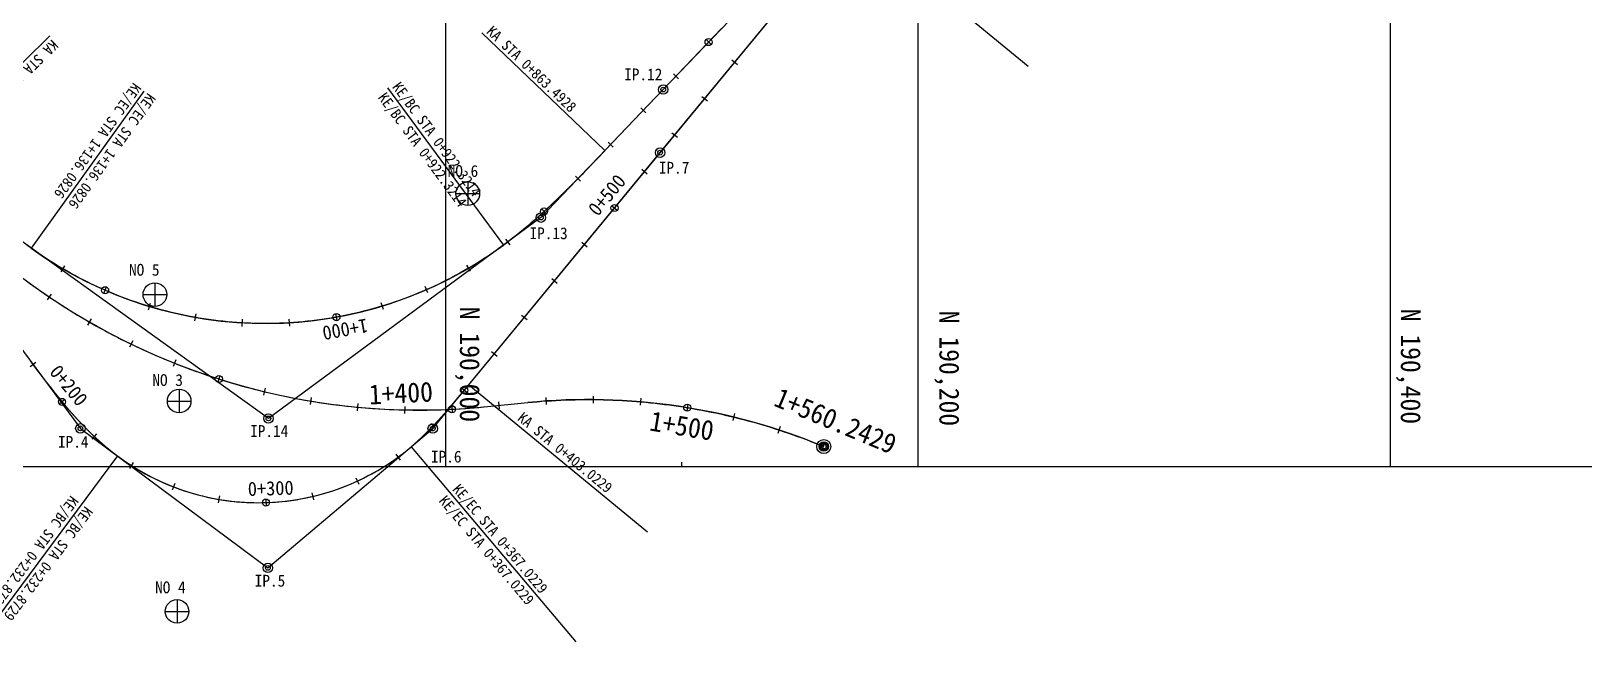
# Model space of a CAD drawing. Header units: millimetres. Extents: x 6226 to 8245, y 797 to 2223.
# Drawn here: x 6919 to 7577, y 1522 to 1788 of the extents above; entities that cross this region are included whole.
import ezdxf

# ---------------------------------------------------------------- set-up
doc = ezdxf.new("R2010")
doc.units = ezdxf.units.MM
for name, color, linetype in [('CA-ALGN-CNTL', 2, 'Continuous'), ('CA-ALGN-IPLN', 1, 'Continuous'), ('CA-ALGN-IPSM', 2, 'Continuous'), ('CA-ALGN-STSM', 2, 'Continuous'), ('CA-ALGN-TEXT', 3, 'Continuous'), ('CA-LEAL', 1, 'Continuous'), ('CA-LEAT', 3, 'Continuous'), ('CV-GRID-LINE', 1, 'Continuous'), ('CV-GRID-TEXT', 4, 'Continuous'), ('CV-SURV-SYMB', 3, 'Continuous'), ('CV-SURV-TEXT', 3, 'Continuous')]:
    doc.layers.add(name, color=color, linetype=linetype)
doc.styles.add('TAEGP', font='DotumChe.ttf')
doc.styles.add('TAEGULIM', font='DotumChe.ttf')

msp = doc.modelspace()

# ---------------------------------------------------------------- linework, layer by layer
at = {"layer": 'CA-ALGN-CNTL'}
for p, q in [((7104.79, 1638.41), (7266.71, 1834.93)), ((7211.76, 1789.22), (7162.41, 1737.56)), ((7111.24, 1629.04), (7129.77, 1630.87)), ((7255.05, 1612.23), (7255.05, 1612.23))]:
    msp.add_line(p, q, dxfattribs=at)
for points in [[(6919.44, 1648.05), (6920.63, 1646.45), (6921.83, 1644.85), (6923.04, 1643.25), (6924.25, 1641.66), (6925.46, 1640.07), (6926.69, 1638.49), (6927.92, 1636.92), (6929.16, 1635.35), (6930.42, 1633.79), (6931.68, 1632.24), (6932.96, 1630.7), (6934.25, 1629.18), (6935.56, 1627.66), (6936.88, 1626.16), (6938.22, 1624.67), (6939.57, 1623.2), (6940.95, 1621.75), (6942.34, 1620.31), (6943.75, 1618.9), (6945.18, 1617.5), (6946.64, 1616.13), (6948.11, 1614.78), (6949.61, 1613.45), (6951.13, 1612.15), (6952.67, 1610.88), (6954.23, 1609.63), (6955.82, 1608.42), (6956.05, 1608.24), (6957.67, 1607.07), (6959.31, 1605.92), (6960.97, 1604.81), (6962.66, 1603.73), (6964.36, 1602.68), (6966.09, 1601.67), (6967.83, 1600.7), (6969.6, 1599.76), (6971.38, 1598.85), (6973.18, 1597.98), (6975, 1597.15), (6976.83, 1596.35), (6978.68, 1595.59), (6980.55, 1594.87), (6982.43, 1594.18), (6984.32, 1593.53), (6986.22, 1592.92), (6988.14, 1592.35), (6990.07, 1591.82), (6992.01, 1591.33), (6993.95, 1590.87), (6995.91, 1590.45), (6997.87, 1590.08), (6999.84, 1589.74), (7001.82, 1589.44), (7003.81, 1589.18), (7005.79, 1588.96), (7007.78, 1588.78), (7009.78, 1588.64), (7011.78, 1588.54), (7013.78, 1588.48), (7015.78, 1588.46), (7017.78, 1588.48), (7019.78, 1588.54), (7021.77, 1588.64), (7023.77, 1588.78), (7025.76, 1588.96), (7027.75, 1589.18), (7029.73, 1589.44), (7031.71, 1589.74), (7033.68, 1590.08), (7035.64, 1590.46), (7037.6, 1590.88), (7039.55, 1591.33), (7041.48, 1591.83), (7043.41, 1592.36), (7045.33, 1592.93), (7047.23, 1593.54), (7049.12, 1594.19), (7051, 1594.88), (7052.87, 1595.6), (7054.72, 1596.36), (7056.55, 1597.16), (7058.37, 1597.99), (7060.17, 1598.86), (7061.95, 1599.77), (7063.72, 1600.71), (7065.46, 1601.69), (7067.19, 1602.7), (7068.89, 1603.74), (7070.58, 1604.82), (7072.24, 1605.94), (7073.88, 1607.08), (7075.49, 1608.26), (7077.09, 1609.47), (7078.65, 1610.71), (7080.19, 1611.99), (7080.31, 1612.08), (7081.82, 1613.39), (7083.31, 1614.72), (7084.78, 1616.08), (7086.22, 1617.47), (7087.64, 1618.88), (7089.05, 1620.3), (7090.43, 1621.75), (7091.79, 1623.21), (7093.14, 1624.69), (7094.47, 1626.18), (7095.79, 1627.68), (7097.1, 1629.2), (7098.4, 1630.72), (7099.69, 1632.25), (7100.97, 1633.78), (7102.24, 1635.32), (7103.52, 1636.86), (7104.79, 1638.41), (7266.71, 1834.93)], [(7211.76, 1789.22), (7162.41, 1737.56), (7161.03, 1736.12), (7159.65, 1734.67), (7158.27, 1733.23), (7156.88, 1731.78), (7155.49, 1730.34), (7154.1, 1728.91), (7152.71, 1727.47), (7151.31, 1726.04), (7149.91, 1724.61), (7148.5, 1723.19), (7147.09, 1721.78), (7145.67, 1720.37), (7144.24, 1718.97), (7142.81, 1717.57), (7141.37, 1716.19), (7139.92, 1714.81), (7138.46, 1713.44), (7136.99, 1712.08), (7135.52, 1710.73), (7134.03, 1709.39), (7132.53, 1708.07), (7131.02, 1706.76), (7129.5, 1705.46), (7127.97, 1704.17), (7126.42, 1702.9), (7124.87, 1701.65), (7123.3, 1700.41), (7121.71, 1699.19), (7120.12, 1697.98), (7119.45, 1697.49), (7117.83, 1696.31), (7116.2, 1695.16), (7114.56, 1694.02), (7112.9, 1692.9), (7111.23, 1691.8), (7109.55, 1690.72), (7107.85, 1689.66), (7106.14, 1688.62), (7104.42, 1687.6), (7102.69, 1686.6), (7100.95, 1685.62), (7099.19, 1684.66), (7097.43, 1683.72), (7095.65, 1682.8), (7093.86, 1681.91), (7092.06, 1681.03), (7090.25, 1680.18), (7088.44, 1679.35), (7086.61, 1678.53), (7084.77, 1677.75), (7082.92, 1676.98), (7081.07, 1676.23), (7079.2, 1675.51), (7077.33, 1674.8), (7075.45, 1674.12), (7073.56, 1673.47), (7071.66, 1672.83), (7069.76, 1672.22), (7067.85, 1671.63), (7065.93, 1671.06), (7064.01, 1670.51), (7062.08, 1669.99), (7060.14, 1669.49), (7058.2, 1669.01), (7056.25, 1668.56), (7054.3, 1668.12), (7052.34, 1667.72), (7050.38, 1667.33), (7048.41, 1666.97), (7046.44, 1666.63), (7044.47, 1666.31), (7042.49, 1666.02), (7040.51, 1665.75), (7038.52, 1665.5), (7036.53, 1665.28), (7034.54, 1665.08), (7032.55, 1664.9), (7030.56, 1664.75), (7028.56, 1664.62), (7026.56, 1664.52), (7024.57, 1664.44), (7022.57, 1664.38), (7020.57, 1664.34), (7018.57, 1664.33), (7016.57, 1664.34), (7014.57, 1664.38), (7012.57, 1664.44), (7010.57, 1664.52), (7008.57, 1664.62), (7006.58, 1664.75), (7004.58, 1664.91), (7002.59, 1665.08), (7000.6, 1665.28), (6998.61, 1665.51), (6996.63, 1665.75), (6994.65, 1666.02), (6992.67, 1666.32), (6990.69, 1666.63), (6988.72, 1666.97), (6986.76, 1667.33), (6984.79, 1667.72), (6982.84, 1668.13), (6980.88, 1668.56), (6978.94, 1669.02), (6976.99, 1669.49), (6975.06, 1669.99), (6973.13, 1670.52), (6971.2, 1671.06), (6969.29, 1671.63), (6967.38, 1672.22), (6965.47, 1672.84), (6963.58, 1673.47), (6961.69, 1674.13), (6959.81, 1674.81), (6957.93, 1675.51), (6956.07, 1676.24), (6954.21, 1676.99), (6952.37, 1677.75), (6950.53, 1678.54), (6948.7, 1679.35), (6946.88, 1680.19), (6945.08, 1681.04), (6943.28, 1681.92), (6941.49, 1682.81), (6939.71, 1683.73), (6937.95, 1684.67), (6936.19, 1685.63), (6934.45, 1686.61), (6932.72, 1687.61), (6930.99, 1688.63), (6929.29, 1689.67), (6927.59, 1690.73), (6925.91, 1691.81), (6924.24, 1692.91), (6922.58, 1694.03), (6920.94, 1695.17), (6919.5, 1696.19), (6917.88, 1697.36)], [(7162.41, 1737.56), (7162.17, 1737.31), (7161.96, 1737.08), (7161.77, 1736.89), (7161.6, 1736.71), (7161.45, 1736.56), (7161.32, 1736.42), (7161.2, 1736.29), (7161.09, 1736.18), (7160.98, 1736.07), (7160.88, 1735.96), (7160.79, 1735.86), (7160.69, 1735.76), (7160.6, 1735.67), (7160.51, 1735.58), (7160.43, 1735.48), (7160.34, 1735.39), (7160.25, 1735.3), (7160.17, 1735.21), (7160.08, 1735.12), (7160, 1735.03), (7159.91, 1734.94), (7159.82, 1734.85), (7159.74, 1734.76), (7159.65, 1734.67), (7159.56, 1734.58), (7159.48, 1734.49), (7159.39, 1734.4), (7159.3, 1734.31), (7159.22, 1734.22), (7159.13, 1734.13), (7159.04, 1734.04), (7158.96, 1733.95), (7158.87, 1733.86), (7158.79, 1733.77), (7158.7, 1733.68), (7158.61, 1733.59), (7158.53, 1733.5), (7158.44, 1733.41), (7158.35, 1733.32), (7158.27, 1733.23), (7158.18, 1733.14), (7158.09, 1733.05), (7158.01, 1732.96), (7157.92, 1732.87), (7157.83, 1732.78), (7157.75, 1732.69), (7157.66, 1732.6), (7157.57, 1732.51), (7157.49, 1732.41), (7157.4, 1732.32), (7157.31, 1732.23), (7157.23, 1732.14), (7157.14, 1732.05), (7157.05, 1731.96), (7156.97, 1731.87), (7156.88, 1731.78), (7156.79, 1731.69), (7156.71, 1731.6), (7156.62, 1731.51), (7156.53, 1731.42), (7156.45, 1731.33), (7156.36, 1731.24), (7156.27, 1731.15), (7156.19, 1731.06), (7156.1, 1730.97), (7156.01, 1730.88), (7155.93, 1730.79), (7155.84, 1730.7), (7155.75, 1730.61), (7155.67, 1730.52), (7155.58, 1730.43), (7155.49, 1730.34), (7155.41, 1730.25), (7155.32, 1730.16), (7155.23, 1730.07), (7155.15, 1729.98), (7155.06, 1729.89), (7154.97, 1729.8), (7154.89, 1729.71), (7154.8, 1729.62), (7154.71, 1729.53), (7154.63, 1729.44), (7154.54, 1729.35), (7154.45, 1729.26), (7154.36, 1729.18), (7154.28, 1729.09), (7154.19, 1729), (7154.1, 1728.91), (7154.02, 1728.82), (7153.93, 1728.73), (7153.84, 1728.64), (7153.76, 1728.55), (7153.67, 1728.46), (7153.58, 1728.37), (7153.49, 1728.28), (7153.41, 1728.19), (7153.32, 1728.1), (7153.23, 1728.01), (7153.15, 1727.92), (7153.06, 1727.83), (7152.97, 1727.74), (7152.88, 1727.65), (7152.8, 1727.56), (7152.71, 1727.47), (7152.62, 1727.38), (7152.54, 1727.29), (7152.45, 1727.2), (7152.36, 1727.11), (7152.27, 1727.02), (7152.19, 1726.93), (7152.1, 1726.84), (7152.01, 1726.76), (7151.92, 1726.67), (7151.84, 1726.58), (7151.75, 1726.49), (7151.66, 1726.4), (7151.57, 1726.31), (7151.49, 1726.22), (7151.4, 1726.13), (7151.31, 1726.04), (7151.22, 1725.95), (7151.14, 1725.86), (7151.05, 1725.77), (7150.96, 1725.68), (7150.87, 1725.59), (7150.79, 1725.51), (7150.7, 1725.42), (7150.61, 1725.33), (7150.52, 1725.24), (7150.44, 1725.15), (7150.35, 1725.06), (7150.26, 1724.97), (7150.17, 1724.88), (7150.09, 1724.79), (7150, 1724.7), (7149.91, 1724.61), (7149.82, 1724.53), (7149.73, 1724.44), (7149.65, 1724.35), (7149.56, 1724.26), (7149.47, 1724.17), (7149.38, 1724.08), (7149.29, 1723.99), (7149.21, 1723.9), (7149.12, 1723.81), (7149.03, 1723.73), (7148.94, 1723.64), (7148.85, 1723.55), (7148.77, 1723.46), (7148.68, 1723.37), (7148.59, 1723.28), (7148.5, 1723.19), (7148.41, 1723.11), (7148.33, 1723.02), (7148.24, 1722.93), (7148.15, 1722.84), (7148.06, 1722.75), (7147.97, 1722.66), (7147.88, 1722.57), (7147.8, 1722.49), (7147.71, 1722.4), (7147.62, 1722.31), (7147.53, 1722.22), (7147.44, 1722.13), (7147.35, 1722.04), (7147.27, 1721.96), (7147.18, 1721.87), (7147.09, 1721.78), (7147, 1721.69), (7146.91, 1721.6), (7146.82, 1721.51), (7146.73, 1721.43), (7146.65, 1721.34), (7146.56, 1721.25), (7146.47, 1721.16), (7146.38, 1721.07), (7146.29, 1720.99), (7146.2, 1720.9), (7146.11, 1720.81), (7146.03, 1720.72), (7145.94, 1720.63), (7145.85, 1720.55), (7145.76, 1720.46), (7145.67, 1720.37), (7145.58, 1720.28), (7145.49, 1720.19), (7145.4, 1720.11), (7145.31, 1720.02), (7145.22, 1719.93), (7145.14, 1719.84), (7145.05, 1719.76), (7144.96, 1719.67), (7144.87, 1719.58), (7144.78, 1719.49), (7144.69, 1719.4), (7144.6, 1719.32), (7144.51, 1719.23), (7144.42, 1719.14), (7144.33, 1719.05), (7144.24, 1718.97), (7144.15, 1718.88), (7144.07, 1718.79), (7143.98, 1718.71), (7143.89, 1718.62), (7143.8, 1718.53), (7143.71, 1718.44), (7143.62, 1718.36), (7143.53, 1718.27), (7143.44, 1718.18), (7143.35, 1718.09), (7143.26, 1718.01), (7143.17, 1717.92), (7143.08, 1717.83), (7142.99, 1717.75), (7142.9, 1717.66), (7142.81, 1717.57), (7142.72, 1717.49), (7142.63, 1717.4), (7142.54, 1717.31), (7142.45, 1717.22), (7142.36, 1717.14), (7142.27, 1717.05), (7142.18, 1716.96), (7142.09, 1716.88), (7142, 1716.79), (7141.91, 1716.7), (7141.82, 1716.62), (7141.73, 1716.53), (7141.64, 1716.45), (7141.55, 1716.36), (7141.46, 1716.27), (7141.37, 1716.19), (7141.28, 1716.1), (7141.19, 1716.01), (7141.1, 1715.93), (7141.01, 1715.84), (7140.92, 1715.75), (7140.83, 1715.67), (7140.74, 1715.58), (7140.65, 1715.5), (7140.56, 1715.41), (7140.46, 1715.32), (7140.37, 1715.24), (7140.28, 1715.15), (7140.19, 1715.07), (7140.1, 1714.98), (7140.01, 1714.89), (7139.92, 1714.81), (7139.83, 1714.72), (7139.74, 1714.64), (7139.65, 1714.55), (7139.56, 1714.46), (7139.47, 1714.38), (7139.37, 1714.29), (7139.28, 1714.21), (7139.19, 1714.12), (7139.1, 1714.04), (7139.01, 1713.95), (7138.92, 1713.87), (7138.83, 1713.78), (7138.74, 1713.69), (7138.64, 1713.61), (7138.55, 1713.52), (7138.46, 1713.44), (7138.37, 1713.35), (7138.28, 1713.27), (7138.19, 1713.18), (7138.1, 1713.1), (7138, 1713.01), (7137.91, 1712.93), (7137.82, 1712.84), (7137.73, 1712.76), (7137.64, 1712.67), (7137.55, 1712.59), (7137.45, 1712.5), (7137.36, 1712.42), (7137.27, 1712.33), (7137.18, 1712.25), (7137.09, 1712.16), (7136.99, 1712.08), (7136.9, 1712), (7136.81, 1711.91), (7136.72, 1711.83), (7136.63, 1711.74), (7136.53, 1711.66), (7136.44, 1711.57), (7136.35, 1711.49), (7136.26, 1711.4), (7136.16, 1711.32), (7136.07, 1711.24), (7135.98, 1711.15), (7135.89, 1711.07), (7135.79, 1710.98), (7135.7, 1710.9), (7135.61, 1710.82), (7135.52, 1710.73), (7135.42, 1710.65), (7135.33, 1710.56), (7135.24, 1710.48), (7135.15, 1710.4), (7135.05, 1710.31), (7134.96, 1710.23), (7134.87, 1710.15), (7134.77, 1710.06), (7134.68, 1709.98), (7134.59, 1709.89), (7134.5, 1709.81), (7134.4, 1709.73), (7134.31, 1709.64), (7134.22, 1709.56), (7134.12, 1709.48), (7134.03, 1709.39), (7133.94, 1709.31), (7133.84, 1709.23), (7133.75, 1709.15), (7133.66, 1709.06), (7133.56, 1708.98), (7133.47, 1708.9), (7133.38, 1708.81), (7133.28, 1708.73), (7133.19, 1708.65), (7133.09, 1708.57), (7133, 1708.48), (7132.91, 1708.4), (7132.81, 1708.32), (7132.72, 1708.23), (7132.63, 1708.15), (7132.53, 1708.07), (7132.44, 1707.99), (7132.34, 1707.9), (7132.25, 1707.82), (7132.16, 1707.74), (7132.06, 1707.66), (7131.97, 1707.58), (7131.87, 1707.49), (7131.78, 1707.41), (7131.68, 1707.33), (7131.59, 1707.25), (7131.5, 1707.17), (7131.4, 1707.08), (7131.31, 1707), (7131.21, 1706.92), (7131.12, 1706.84), (7131.02, 1706.76), (7130.93, 1706.68), (7130.83, 1706.59), (7130.74, 1706.51), (7130.64, 1706.43), (7130.55, 1706.35), (7130.45, 1706.27), (7130.36, 1706.19), (7130.26, 1706.11), (7130.17, 1706.02), (7130.07, 1705.94), (7129.98, 1705.86), (7129.88, 1705.78), (7129.79, 1705.7), (7129.69, 1705.62), (7129.6, 1705.54), (7129.5, 1705.46), (7129.41, 1705.38), (7129.31, 1705.3), (7129.22, 1705.22), (7129.12, 1705.14), (7129.02, 1705.06), (7128.93, 1704.97), (7128.83, 1704.89), (7128.74, 1704.81), (7128.64, 1704.73), (7128.55, 1704.65), (7128.45, 1704.57), (7128.35, 1704.49), (7128.26, 1704.41), (7128.16, 1704.33), (7128.07, 1704.25), (7127.97, 1704.17), (7127.87, 1704.09), (7127.78, 1704.01), (7127.68, 1703.93), (7127.58, 1703.85), (7127.49, 1703.77), (7127.39, 1703.7), (7127.29, 1703.62), (7127.2, 1703.54), (7127.1, 1703.46), (7127.01, 1703.38), (7126.91, 1703.3), (7126.81, 1703.22), (7126.71, 1703.14), (7126.62, 1703.06), (7126.52, 1702.98), (7126.42, 1702.9), (7126.33, 1702.82), (7126.23, 1702.75), (7126.13, 1702.67), (7126.04, 1702.59), (7125.94, 1702.51), (7125.84, 1702.43), (7125.74, 1702.35), (7125.65, 1702.27), (7125.55, 1702.2), (7125.45, 1702.12), (7125.36, 1702.04), (7125.26, 1701.96), (7125.16, 1701.88), (7125.06, 1701.8), (7124.96, 1701.73), (7124.87, 1701.65), (7124.77, 1701.57), (7124.67, 1701.49), (7124.57, 1701.41), (7124.48, 1701.34), (7124.38, 1701.26), (7124.28, 1701.18), (7124.18, 1701.1), (7124.08, 1701.03), (7123.99, 1700.95), (7123.89, 1700.87), (7123.79, 1700.79), (7123.69, 1700.72), (7123.59, 1700.64), (7123.49, 1700.56), (7123.4, 1700.49), (7123.3, 1700.41), (7123.2, 1700.33), (7123.1, 1700.26), (7123, 1700.18), (7122.9, 1700.1), (7122.8, 1700.03), (7122.7, 1699.95), (7122.61, 1699.87), (7122.51, 1699.8), (7122.41, 1699.72), (7122.31, 1699.64), (7122.21, 1699.57), (7122.11, 1699.49), (7122.01, 1699.42), (7121.91, 1699.34), (7121.81, 1699.26), (7121.71, 1699.19), (7121.61, 1699.11), (7121.51, 1699.04), (7121.41, 1698.96), (7121.31, 1698.88), (7121.2, 1698.8), (7121.09, 1698.71), (7120.97, 1698.63), (7120.85, 1698.53), (7120.72, 1698.44), (7120.58, 1698.33), (7120.44, 1698.22), (7120.27, 1698.1), (7120.1, 1697.97), (7119.9, 1697.83), (7119.69, 1697.67), (7119.45, 1697.49)], [(6919.26, 1696.36), (6919.5, 1696.19)], [(6918.59, 1681.6), (6920.21, 1680.42), (6921.84, 1679.26), (6923.47, 1678.11), (6925.12, 1676.97), (6926.77, 1675.84), (6928.43, 1674.73), (6930.1, 1673.62), (6931.77, 1672.53), (6933.46, 1671.45), (6935.15, 1670.38), (6936.85, 1669.33), (6938.55, 1668.29), (6940.27, 1667.25), (6941.99, 1666.24), (6943.72, 1665.23), (6945.45, 1664.24), (6947.19, 1663.25), (6948.94, 1662.28), (6950.7, 1661.33), (6952.46, 1660.38), (6954.23, 1659.45), (6956.01, 1658.53), (6957.79, 1657.63), (6959.58, 1656.73), (6961.38, 1655.85), (6963.18, 1654.99), (6964.99, 1654.13), (6966.8, 1653.29), (6968.62, 1652.46), (6970.45, 1651.64), (6972.28, 1650.84), (6974.12, 1650.05), (6975.96, 1649.27), (6977.81, 1648.51), (6979.66, 1647.76), (6981.52, 1647.02), (6983.39, 1646.3), (6985.25, 1645.59), (6987.13, 1644.89), (6989.01, 1644.21), (6990.89, 1643.54), (6992.78, 1642.88), (6994.68, 1642.24), (6996.57, 1641.61), (6998.48, 1640.99), (7000.38, 1640.39), (7002.3, 1639.8), (7004.21, 1639.23), (7006.13, 1638.67), (7008.05, 1638.12), (7009.98, 1637.59), (7011.91, 1637.07), (7013.85, 1636.56), (7015.79, 1636.07), (7017.73, 1635.59), (7019.67, 1635.12), (7021.62, 1634.67), (7023.57, 1634.24), (7025.53, 1633.81), (7027.49, 1633.4), (7029.45, 1633.01), (7031.41, 1632.63), (7033.38, 1632.26), (7035.34, 1631.91), (7037.32, 1631.57), (7039.29, 1631.24), (7041.27, 1630.93), (7043.24, 1630.64), (7045.22, 1630.35), (7047.21, 1630.09), (7049.19, 1629.83), (7051.17, 1629.59), (7053.16, 1629.37), (7055.15, 1629.16), (7057.14, 1628.96), (7059.13, 1628.78), (7061.13, 1628.61), (7063.12, 1628.45), (7065.11, 1628.31), (7067.11, 1628.19), (7069.11, 1628.07), (7071.1, 1627.98), (7073.1, 1627.89), (7075.1, 1627.82), (7077.1, 1627.77), (7079.1, 1627.73), (7081.1, 1627.7), (7083.1, 1627.69), (7085.1, 1627.69), (7087.1, 1627.71), (7089.1, 1627.74), (7091.1, 1627.79), (7093.1, 1627.85), (7095.1, 1627.92), (7097.1, 1628.01), (7099.09, 1628.11), (7101.09, 1628.23), (7103.09, 1628.36), (7105.08, 1628.5), (7107.07, 1628.66), (7109.07, 1628.84), (7111.06, 1629.02), (7111.24, 1629.04), (7129.77, 1630.87), (7131.76, 1631.06), (7133.76, 1631.23), (7135.75, 1631.39), (7137.75, 1631.53), (7139.74, 1631.66), (7141.74, 1631.77), (7143.74, 1631.87), (7145.73, 1631.95), (7147.73, 1632.01), (7149.73, 1632.07), (7151.73, 1632.1), (7153.73, 1632.12), (7155.73, 1632.12), (7157.73, 1632.11), (7159.73, 1632.09), (7161.73, 1632.04), (7163.73, 1631.99), (7165.73, 1631.91), (7167.73, 1631.83), (7169.72, 1631.72), (7171.72, 1631.6), (7173.72, 1631.47), (7175.71, 1631.32), (7177.7, 1631.16), (7179.7, 1630.98), (7181.69, 1630.78), (7183.68, 1630.57), (7185.66, 1630.34), (7187.65, 1630.1), (7189.63, 1629.85), (7191.61, 1629.57), (7193.59, 1629.29), (7195.57, 1628.99), (7197.54, 1628.67), (7199.52, 1628.34), (7201.49, 1627.99), (7203.45, 1627.62), (7205.42, 1627.25), (7207.38, 1626.85), (7209.34, 1626.45), (7211.29, 1626.02), (7213.24, 1625.58), (7215.19, 1625.13), (7217.13, 1624.66), (7219.07, 1624.18), (7221.01, 1623.68), (7222.94, 1623.17), (7224.87, 1622.64), (7226.8, 1622.1), (7228.72, 1621.54), (7230.64, 1620.97), (7232.55, 1620.38), (7234.45, 1619.78), (7236.36, 1619.16), (7238.26, 1618.53), (7240.15, 1617.89), (7242.04, 1617.23), (7243.92, 1616.55), (7245.8, 1615.86), (7247.67, 1615.16), (7249.54, 1614.44), (7251.4, 1613.71), (7253.25, 1612.96), (7255.05, 1612.23), (7255.05, 1612.23)], [(6919.44, 1648.05), (6919.51, 1647.95), (6919.59, 1647.85), (6919.66, 1647.75), (6919.73, 1647.65), (6919.81, 1647.55), (6919.88, 1647.45), (6919.96, 1647.35), (6920.03, 1647.25), (6920.11, 1647.15), (6920.18, 1647.05), (6920.26, 1646.95), (6920.33, 1646.85), (6920.41, 1646.75), (6920.48, 1646.65), (6920.56, 1646.55), (6920.63, 1646.45), (6920.71, 1646.35), (6920.78, 1646.25), (6920.86, 1646.15), (6920.93, 1646.05), (6921.01, 1645.95), (6921.08, 1645.85), (6921.16, 1645.75), (6921.23, 1645.65), (6921.31, 1645.55), (6921.38, 1645.45), (6921.46, 1645.35), (6921.53, 1645.25), (6921.61, 1645.15), (6921.68, 1645.05), (6921.76, 1644.95), (6921.83, 1644.85), (6921.91, 1644.75), (6921.98, 1644.65), (6922.06, 1644.55), (6922.13, 1644.45), (6922.21, 1644.35), (6922.28, 1644.25), (6922.36, 1644.15), (6922.43, 1644.05), (6922.51, 1643.95), (6922.59, 1643.85), (6922.66, 1643.75), (6922.74, 1643.65), (6922.81, 1643.55), (6922.89, 1643.45), (6922.96, 1643.35), (6923.04, 1643.25), (6923.11, 1643.15), (6923.19, 1643.05), (6923.26, 1642.95), (6923.34, 1642.85), (6923.42, 1642.75), (6923.49, 1642.65), (6923.57, 1642.55), (6923.64, 1642.46), (6923.72, 1642.36), (6923.79, 1642.26), (6923.87, 1642.16), (6923.95, 1642.06), (6924.02, 1641.96), (6924.1, 1641.86), (6924.17, 1641.76), (6924.25, 1641.66), (6924.32, 1641.56), (6924.4, 1641.46), (6924.48, 1641.36), (6924.55, 1641.26), (6924.63, 1641.16), (6924.7, 1641.06), (6924.78, 1640.96), (6924.86, 1640.87), (6924.93, 1640.77), (6925.01, 1640.67), (6925.08, 1640.57), (6925.16, 1640.47), (6925.24, 1640.37), (6925.31, 1640.27), (6925.39, 1640.17), (6925.47, 1640.07), (6925.54, 1639.97), (6925.62, 1639.87), (6925.69, 1639.78), (6925.77, 1639.68), (6925.85, 1639.58), (6925.92, 1639.48), (6926, 1639.38), (6926.08, 1639.28), (6926.15, 1639.18), (6926.23, 1639.08), (6926.31, 1638.98), (6926.38, 1638.89), (6926.46, 1638.79), (6926.54, 1638.69), (6926.61, 1638.59), (6926.69, 1638.49), (6926.77, 1638.39), (6926.84, 1638.29), (6926.92, 1638.2), (6927, 1638.1), (6927.07, 1638), (6927.15, 1637.9), (6927.23, 1637.8), (6927.3, 1637.7), (6927.38, 1637.6), (6927.46, 1637.51), (6927.54, 1637.41), (6927.61, 1637.31), (6927.69, 1637.21), (6927.77, 1637.11), (6927.85, 1637.01), (6927.92, 1636.92), (6928, 1636.82), (6928.08, 1636.72), (6928.15, 1636.62), (6928.23, 1636.52), (6928.31, 1636.43), (6928.39, 1636.33), (6928.47, 1636.23), (6928.54, 1636.13), (6928.62, 1636.03), (6928.7, 1635.94), (6928.78, 1635.84), (6928.85, 1635.74), (6928.93, 1635.64), (6929.01, 1635.55), (6929.09, 1635.45), (6929.17, 1635.35), (6929.24, 1635.25), (6929.32, 1635.15), (6929.4, 1635.06), (6929.48, 1634.96), (6929.56, 1634.86), (6929.63, 1634.76), (6929.71, 1634.67), (6929.79, 1634.57), (6929.87, 1634.47), (6929.95, 1634.37), (6930.03, 1634.28), (6930.1, 1634.18), (6930.18, 1634.08), (6930.26, 1633.99), (6930.34, 1633.89), (6930.42, 1633.79), (6930.5, 1633.69), (6930.58, 1633.6), (6930.66, 1633.5), (6930.73, 1633.4), (6930.81, 1633.31), (6930.89, 1633.21), (6930.97, 1633.11), (6931.05, 1633.02), (6931.13, 1632.92), (6931.21, 1632.82), (6931.29, 1632.73), (6931.37, 1632.63), (6931.45, 1632.53), (6931.53, 1632.44), (6931.6, 1632.34), (6931.68, 1632.24), (6931.76, 1632.15), (6931.84, 1632.05), (6931.92, 1631.95), (6932, 1631.86), (6932.08, 1631.76), (6932.16, 1631.66), (6932.24, 1631.57), (6932.32, 1631.47), (6932.4, 1631.38), (6932.48, 1631.28), (6932.56, 1631.18), (6932.64, 1631.09), (6932.72, 1630.99), (6932.8, 1630.9), (6932.88, 1630.8), (6932.96, 1630.7), (6933.04, 1630.61), (6933.12, 1630.51), (6933.2, 1630.42), (6933.28, 1630.32), (6933.36, 1630.23), (6933.44, 1630.13), (6933.53, 1630.03), (6933.61, 1629.94), (6933.69, 1629.84), (6933.77, 1629.75), (6933.85, 1629.65), (6933.93, 1629.56), (6934.01, 1629.46), (6934.09, 1629.37), (6934.17, 1629.27), (6934.25, 1629.18), (6934.33, 1629.08), (6934.42, 1628.99), (6934.5, 1628.89), (6934.58, 1628.8), (6934.66, 1628.7), (6934.74, 1628.61), (6934.82, 1628.51), (6934.9, 1628.42), (6934.99, 1628.32), (6935.07, 1628.23), (6935.15, 1628.13), (6935.23, 1628.04), (6935.31, 1627.95), (6935.4, 1627.85), (6935.48, 1627.76), (6935.56, 1627.66), (6935.64, 1627.57), (6935.72, 1627.47), (6935.81, 1627.38), (6935.89, 1627.29), (6935.97, 1627.19), (6936.05, 1627.1), (6936.14, 1627), (6936.22, 1626.91), (6936.3, 1626.82), (6936.38, 1626.72), (6936.47, 1626.63), (6936.55, 1626.54), (6936.63, 1626.44), (6936.72, 1626.35), (6936.8, 1626.25), (6936.88, 1626.16), (6936.96, 1626.07), (6937.05, 1625.97), (6937.13, 1625.88), (6937.21, 1625.79), (6937.3, 1625.7), (6937.38, 1625.6), (6937.47, 1625.51), (6937.55, 1625.42), (6937.63, 1625.32), (6937.72, 1625.23), (6937.8, 1625.14), (6937.88, 1625.05), (6937.97, 1624.95), (6938.05, 1624.86), (6938.14, 1624.77), (6938.22, 1624.68), (6938.3, 1624.58), (6938.39, 1624.49), (6938.47, 1624.4), (6938.56, 1624.31), (6938.64, 1624.21), (6938.73, 1624.12), (6938.81, 1624.03), (6938.9, 1623.94), (6938.98, 1623.85), (6939.06, 1623.75), (6939.15, 1623.66), (6939.23, 1623.57), (6939.32, 1623.48), (6939.4, 1623.39), (6939.49, 1623.3), (6939.58, 1623.2), (6939.66, 1623.11), (6939.75, 1623.02), (6939.83, 1622.93), (6939.92, 1622.84), (6940, 1622.75), (6940.09, 1622.66), (6940.17, 1622.57), (6940.26, 1622.48), (6940.35, 1622.38), (6940.43, 1622.29), (6940.52, 1622.2), (6940.6, 1622.11), (6940.69, 1622.02), (6940.78, 1621.93), (6940.86, 1621.84), (6940.95, 1621.75), (6941.04, 1621.66), (6941.12, 1621.57), (6941.21, 1621.48), (6941.3, 1621.39), (6941.38, 1621.3), (6941.47, 1621.21), (6941.56, 1621.12), (6941.64, 1621.03), (6941.73, 1620.94), (6941.82, 1620.85), (6941.9, 1620.76), (6941.99, 1620.67), (6942.08, 1620.58), (6942.17, 1620.49), (6942.25, 1620.4), (6942.34, 1620.31), (6942.43, 1620.23), (6942.52, 1620.14), (6942.6, 1620.05), (6942.69, 1619.96), (6942.78, 1619.87), (6942.87, 1619.78), (6942.96, 1619.69), (6943.04, 1619.6), (6943.13, 1619.52), (6943.22, 1619.43), (6943.31, 1619.34), (6943.4, 1619.25), (6943.49, 1619.16), (6943.58, 1619.07), (6943.66, 1618.99), (6943.75, 1618.9), (6943.84, 1618.81), (6943.93, 1618.72), (6944.02, 1618.64), (6944.11, 1618.55), (6944.2, 1618.46), (6944.29, 1618.37), (6944.38, 1618.29), (6944.47, 1618.2), (6944.56, 1618.11), (6944.65, 1618.02), (6944.74, 1617.94), (6944.83, 1617.85), (6944.91, 1617.76), (6945, 1617.68), (6945.09, 1617.59), (6945.19, 1617.5), (6945.28, 1617.42), (6945.37, 1617.33), (6945.46, 1617.24), (6945.55, 1617.16), (6945.64, 1617.07), (6945.73, 1616.98), (6945.82, 1616.9), (6945.91, 1616.81), (6946, 1616.73), (6946.09, 1616.64), (6946.18, 1616.56), (6946.27, 1616.47), (6946.36, 1616.38), (6946.46, 1616.3), (6946.55, 1616.21), (6946.64, 1616.13), (6946.73, 1616.04), (6946.82, 1615.96), (6946.91, 1615.87), (6947, 1615.79), (6947.1, 1615.7), (6947.19, 1615.62), (6947.28, 1615.53), (6947.37, 1615.45), (6947.46, 1615.37), (6947.56, 1615.28), (6947.65, 1615.2), (6947.74, 1615.11), (6947.83, 1615.03), (6947.93, 1614.94), (6948.02, 1614.86), (6948.11, 1614.78), (6948.21, 1614.69), (6948.3, 1614.61), (6948.39, 1614.53), (6948.48, 1614.44), (6948.58, 1614.36), (6948.67, 1614.28), (6948.76, 1614.19), (6948.86, 1614.11), (6948.95, 1614.03), (6949.05, 1613.95), (6949.14, 1613.86), (6949.23, 1613.78), (6949.33, 1613.7), (6949.42, 1613.61), (6949.52, 1613.53), (6949.61, 1613.45), (6949.7, 1613.37), (6949.8, 1613.29), (6949.89, 1613.2), (6949.99, 1613.12), (6950.08, 1613.04), (6950.18, 1612.96), (6950.27, 1612.88), (6950.37, 1612.8), (6950.46, 1612.72), (6950.56, 1612.63), (6950.65, 1612.55), (6950.75, 1612.47), (6950.84, 1612.39), (6950.94, 1612.31), (6951.03, 1612.23), (6951.13, 1612.15), (6951.22, 1612.07), (6951.32, 1611.99), (6951.42, 1611.91), (6951.51, 1611.83), (6951.61, 1611.75), (6951.7, 1611.67), (6951.8, 1611.59), (6951.9, 1611.51), (6951.99, 1611.43), (6952.09, 1611.35), (6952.19, 1611.27), (6952.28, 1611.19), (6952.38, 1611.11), (6952.48, 1611.03), (6952.57, 1610.95), (6952.67, 1610.88), (6952.77, 1610.8), (6952.86, 1610.72), (6952.96, 1610.64), (6953.06, 1610.56), (6953.16, 1610.48), (6953.25, 1610.41), (6953.35, 1610.33), (6953.45, 1610.25), (6953.55, 1610.17), (6953.65, 1610.09), (6953.74, 1610.02), (6953.84, 1609.94), (6953.94, 1609.86), (6954.04, 1609.79), (6954.14, 1609.71), (6954.24, 1609.63), (6954.33, 1609.55), (6954.43, 1609.48), (6954.54, 1609.4), (6954.64, 1609.32), (6954.75, 1609.24), (6954.86, 1609.15), (6954.97, 1609.06), (6955.09, 1608.97), (6955.22, 1608.87), (6955.35, 1608.77), (6955.48, 1608.67), (6955.61, 1608.58), (6955.74, 1608.48), (6955.85, 1608.39), (6955.96, 1608.31), (6956.05, 1608.24)], [(7104.79, 1638.41), (7104.57, 1638.14), (7104.37, 1637.9), (7104.2, 1637.69), (7104.04, 1637.5), (7103.91, 1637.33), (7103.78, 1637.19), (7103.67, 1637.05), (7103.57, 1636.93), (7103.47, 1636.81), (7103.38, 1636.7), (7103.29, 1636.59), (7103.21, 1636.49), (7103.12, 1636.39), (7103.04, 1636.29), (7102.96, 1636.19), (7102.88, 1636.09), (7102.8, 1636), (7102.72, 1635.9), (7102.64, 1635.8), (7102.56, 1635.71), (7102.48, 1635.61), (7102.4, 1635.52), (7102.32, 1635.42), (7102.24, 1635.32), (7102.16, 1635.23), (7102.09, 1635.13), (7102.01, 1635.03), (7101.93, 1634.94), (7101.85, 1634.84), (7101.77, 1634.75), (7101.69, 1634.65), (7101.61, 1634.55), (7101.53, 1634.46), (7101.45, 1634.36), (7101.37, 1634.26), (7101.29, 1634.17), (7101.21, 1634.07), (7101.13, 1633.98), (7101.05, 1633.88), (7100.97, 1633.78), (7100.89, 1633.69), (7100.81, 1633.59), (7100.73, 1633.5), (7100.65, 1633.4), (7100.57, 1633.3), (7100.49, 1633.21), (7100.41, 1633.11), (7100.33, 1633.02), (7100.25, 1632.92), (7100.17, 1632.82), (7100.09, 1632.73), (7100.01, 1632.63), (7099.93, 1632.54), (7099.85, 1632.44), (7099.77, 1632.34), (7099.68, 1632.25), (7099.6, 1632.15), (7099.52, 1632.06), (7099.44, 1631.96), (7099.36, 1631.87), (7099.28, 1631.77), (7099.2, 1631.67), (7099.12, 1631.58), (7099.04, 1631.48), (7098.96, 1631.39), (7098.88, 1631.29), (7098.8, 1631.2), (7098.72, 1631.1), (7098.64, 1631.01), (7098.56, 1630.91), (7098.48, 1630.82), (7098.4, 1630.72), (7098.31, 1630.62), (7098.23, 1630.53), (7098.15, 1630.43), (7098.07, 1630.34), (7097.99, 1630.24), (7097.91, 1630.15), (7097.83, 1630.05), (7097.75, 1629.96), (7097.67, 1629.86), (7097.59, 1629.77), (7097.5, 1629.67), (7097.42, 1629.58), (7097.34, 1629.48), (7097.26, 1629.39), (7097.18, 1629.29), (7097.1, 1629.2), (7097.02, 1629.1), (7096.94, 1629.01), (7096.85, 1628.91), (7096.77, 1628.82), (7096.69, 1628.72), (7096.61, 1628.63), (7096.53, 1628.54), (7096.45, 1628.44), (7096.36, 1628.35), (7096.28, 1628.25), (7096.2, 1628.16), (7096.12, 1628.06), (7096.04, 1627.97), (7095.95, 1627.87), (7095.87, 1627.78), (7095.79, 1627.69), (7095.71, 1627.59), (7095.63, 1627.5), (7095.54, 1627.4), (7095.46, 1627.31), (7095.38, 1627.21), (7095.3, 1627.12), (7095.21, 1627.03), (7095.13, 1626.93), (7095.05, 1626.84), (7094.97, 1626.74), (7094.88, 1626.65), (7094.8, 1626.56), (7094.72, 1626.46), (7094.64, 1626.37), (7094.55, 1626.28), (7094.47, 1626.18), (7094.39, 1626.09), (7094.3, 1626), (7094.22, 1625.9), (7094.14, 1625.81), (7094.06, 1625.71), (7093.97, 1625.62), (7093.89, 1625.53), (7093.81, 1625.43), (7093.72, 1625.34), (7093.64, 1625.25), (7093.56, 1625.16), (7093.47, 1625.06), (7093.39, 1624.97), (7093.31, 1624.88), (7093.22, 1624.78), (7093.14, 1624.69), (7093.05, 1624.6), (7092.97, 1624.51), (7092.89, 1624.41), (7092.8, 1624.32), (7092.72, 1624.23), (7092.63, 1624.14), (7092.55, 1624.04), (7092.47, 1623.95), (7092.38, 1623.86), (7092.3, 1623.77), (7092.21, 1623.67), (7092.13, 1623.58), (7092.04, 1623.49), (7091.96, 1623.4), (7091.87, 1623.31), (7091.79, 1623.21), (7091.71, 1623.12), (7091.62, 1623.03), (7091.54, 1622.94), (7091.45, 1622.85), (7091.37, 1622.75), (7091.28, 1622.66), (7091.2, 1622.57), (7091.11, 1622.48), (7091.03, 1622.39), (7090.94, 1622.3), (7090.85, 1622.21), (7090.77, 1622.11), (7090.68, 1622.02), (7090.6, 1621.93), (7090.51, 1621.84), (7090.43, 1621.75), (7090.34, 1621.66), (7090.25, 1621.57), (7090.17, 1621.48), (7090.08, 1621.39), (7090, 1621.3), (7089.91, 1621.21), (7089.82, 1621.12), (7089.74, 1621.03), (7089.65, 1620.94), (7089.56, 1620.84), (7089.48, 1620.75), (7089.39, 1620.66), (7089.3, 1620.57), (7089.22, 1620.48), (7089.13, 1620.39), (7089.04, 1620.3), (7088.96, 1620.21), (7088.87, 1620.13), (7088.78, 1620.04), (7088.7, 1619.95), (7088.61, 1619.86), (7088.52, 1619.77), (7088.43, 1619.68), (7088.35, 1619.59), (7088.26, 1619.5), (7088.17, 1619.41), (7088.08, 1619.32), (7088, 1619.23), (7087.91, 1619.14), (7087.82, 1619.05), (7087.73, 1618.97), (7087.64, 1618.88), (7087.56, 1618.79), (7087.47, 1618.7), (7087.38, 1618.61), (7087.29, 1618.52), (7087.2, 1618.44), (7087.11, 1618.35), (7087.02, 1618.26), (7086.94, 1618.17), (7086.85, 1618.08), (7086.76, 1618), (7086.67, 1617.91), (7086.58, 1617.82), (7086.49, 1617.73), (7086.4, 1617.64), (7086.31, 1617.56), (7086.22, 1617.47), (7086.13, 1617.38), (7086.04, 1617.3), (7085.95, 1617.21), (7085.86, 1617.12), (7085.77, 1617.04), (7085.68, 1616.95), (7085.59, 1616.86), (7085.5, 1616.78), (7085.41, 1616.69), (7085.32, 1616.6), (7085.23, 1616.52), (7085.14, 1616.43), (7085.05, 1616.34), (7084.96, 1616.26), (7084.87, 1616.17), (7084.78, 1616.09), (7084.69, 1616), (7084.6, 1615.91), (7084.51, 1615.83), (7084.41, 1615.74), (7084.32, 1615.66), (7084.23, 1615.57), (7084.14, 1615.49), (7084.05, 1615.4), (7083.96, 1615.32), (7083.87, 1615.23), (7083.77, 1615.15), (7083.68, 1615.06), (7083.59, 1614.98), (7083.5, 1614.89), (7083.41, 1614.81), (7083.31, 1614.73), (7083.22, 1614.64), (7083.13, 1614.56), (7083.04, 1614.47), (7082.94, 1614.39), (7082.85, 1614.31), (7082.76, 1614.22), (7082.66, 1614.14), (7082.57, 1614.05), (7082.48, 1613.97), (7082.38, 1613.89), (7082.29, 1613.8), (7082.19, 1613.72), (7082.09, 1613.63), (7081.98, 1613.53), (7081.87, 1613.44), (7081.76, 1613.34), (7081.64, 1613.23), (7081.51, 1613.12), (7081.36, 1612.99), (7081.2, 1612.85), (7081.02, 1612.69), (7080.81, 1612.51), (7080.58, 1612.31), (7080.31, 1612.08)]]:
    msp.add_lwpolyline(points, dxfattribs=at)
for centre, radius, start, end in [((7083.76, 1907.69), 280, 224.43754, 275.63216), ((7018.58, 1834.33), 170, 234.35116, 306.39597), ((7155.29, 1372.12), 260, 67.43839, 95.63216), ((7015.76, 1688.46), 100, 233.33889, 310.20118)]:
    msp.add_arc(centre, radius, start, end, dxfattribs=at)
at = {"layer": 'CA-ALGN-IPLN'}
for points in [[(7840.74, 1886.76), (7833.04, 1889.22), (7776.14, 1907.41), (7626.21, 1973.04), (7498.45, 2028.96), (7465.73, 2039.43), (7422.69, 2043.94), (7367.21, 2032.72), (7334.56, 1988.59), (7311, 1931.6), (7280.01, 1866.18), (7232.46, 1810.88), (7187.09, 1763.39), (7135.28, 1709.16), (7019.95, 1624.14), (6903.52, 1707.65), (6853.66, 1758.5), (6831.29, 1781.31)], [(6800.32, 1780.76), (6831.24, 1749.22), (6874.86, 1704.74), (6897.15, 1678.01), (6940.34, 1619.94), (7019.71, 1560.87), (7089.5, 1619.85), (7185.75, 1736.67), (7288.3, 1861.13), (7332.53, 1907.95), (7392, 1951.03), (7464.69, 1945.49), (7601.79, 1909.83), (7744.2, 1872.79), (7805.37, 1853.24), (7827.28, 1846.23)]]:
    msp.add_lwpolyline(points, dxfattribs=at)
at = {"layer": 'CA-ALGN-IPSM'}
for centre, radius in [((7187.09, 1763.39), 2), ((7187.09, 1763.39), 1), ((7185.75, 1736.67), 2), ((7185.75, 1736.67), 1), ((7135.28, 1709.16), 2), ((7135.28, 1709.16), 1), ((7019.95, 1624.14), 2), ((7019.95, 1624.14), 1), ((6940.34, 1619.94), 2), ((6940.34, 1619.94), 1), ((7089.5, 1619.85), 2), ((7089.5, 1619.85), 1), ((7255.05, 1612.23), 2), ((7255.05, 1612.23), 1), ((7019.71, 1560.87), 2), ((7019.71, 1560.87), 1)]:
    msp.add_circle(centre, radius, dxfattribs=at)
at = {"layer": 'CA-ALGN-STSM'}
for p, q in [((7207.36, 1782.44), (7205.19, 1784.51)), ((7216.17, 1775.95), (7218.48, 1774.04)), ((7193.54, 1767.98), (7191.37, 1770.05)), ((7179.73, 1753.51), (7177.56, 1755.59)), ((7203.45, 1760.51), (7205.77, 1758.61)), ((7190.73, 1745.08), (7193.05, 1743.17)), ((7165.91, 1739.05), (7163.74, 1741.12)), ((7178.02, 1729.64), (7180.33, 1727.74)), ((7152.03, 1724.63), (7149.89, 1726.73)), ((7137.63, 1710.63), (7135.61, 1712.84)), ((7165.3, 1714.21), (7167.61, 1712.3)), ((7122.22, 1697.69), (7120.4, 1700.08)), ((7152.58, 1698.77), (7154.9, 1696.86)), ((6932.24, 1686.15), (6933.75, 1688.74)), ((7105.46, 1686.47), (7103.94, 1689.05)), ((7139.86, 1683.34), (7142.18, 1681.43)), ((6928.03, 1676.8), (6926.35, 1674.32)), ((6950.23, 1677.04), (6951.42, 1679.79)), ((7087.5, 1677.29), (7086.3, 1680.04)), ((6969.16, 1670.1), (6970.03, 1672.98)), ((7068.6, 1670.29), (7067.72, 1673.15)), ((6944.9, 1666.28), (6943.4, 1663.68)), ((6988.78, 1665.44), (6989.3, 1668.39)), ((7008.81, 1663.11), (7008.98, 1666.1)), ((7028.97, 1663.14), (7028.79, 1666.14)), ((7048.99, 1665.55), (7048.46, 1668.5)), ((7127.15, 1667.9), (7129.46, 1665.99)), ((6962.48, 1656.98), (6961.18, 1654.28)), ((7114.43, 1652.46), (7116.74, 1650.56)), ((6921.48, 1647.82), (6919.08, 1646.02)), ((6980.69, 1648.97), (6979.57, 1646.18)), ((6999.41, 1642.27), (6998.5, 1639.41)), ((7018.57, 1636.93), (7017.87, 1634.01)), ((7101.71, 1637.03), (7104.02, 1635.12)), ((6933.74, 1632.11), (6931.43, 1630.19)), ((7038.06, 1632.97), (7037.57, 1630.01)), ((7057.78, 1630.4), (7057.5, 1627.42)), ((7117.38, 1631.15), (7117.68, 1628.17)), ((7137.34, 1633.01), (7137.55, 1630.01)), ((7157.44, 1633.62), (7157.42, 1630.62)), ((7177.53, 1632.68), (7177.28, 1629.69)), ((7077.64, 1629.26), (7077.57, 1626.26)), ((7097.53, 1629.53), (7097.67, 1626.53)), ((7197.49, 1630.2), (7197, 1627.24)), ((7217.2, 1626.19), (7216.48, 1623.28)), ((6947.24, 1617.62), (6945.18, 1615.43)), ((7088.64, 1622.04), (7090.81, 1619.97)), ((7236.54, 1620.68), (7235.6, 1617.83)), ((7255.4, 1613.7), (7254.25, 1610.93)), ((6962.73, 1605.46), (6961.11, 1602.93)), ((7073.91, 1608.95), (7075.68, 1606.53)), ((7056.95, 1598.99), (7058.2, 1596.26)), ((6980.27, 1596.58), (6979.19, 1593.78)), ((6999.23, 1591.36), (6998.73, 1588.4)), ((7038.35, 1592.59), (7039.04, 1589.67)), ((7018.86, 1590.01), (7018.95, 1587.01))]:
    msp.add_line(p, q, dxfattribs=at)
for centre, radius in [((7206.27, 1783.47), 1.5), ((7136.62, 1711.74), 1.5), ((7166.46, 1713.25), 1.5), ((6950.82, 1678.41), 1.5), ((7048.73, 1667.02), 1.5), ((6998.96, 1640.84), 1.5), ((7102.87, 1636.08), 1.5), ((6932.59, 1631.15), 1.5), ((7097.6, 1628.03), 1.5), ((7197.25, 1628.72), 1.5), ((7255.05, 1612.23), 3), ((7255.05, 1612.23), 1.5), ((7018.9, 1588.51), 1.5)]:
    msp.add_circle(centre, radius, dxfattribs=at)
at = {"layer": 'CA-LEAL'}
for p, q in [((7266.71, 1834.93), (7341.51, 1773.3)), ((6927.48, 1786.16), (6876.02, 1735.7)), ((7110.27, 1787.37), (7162.41, 1737.56)), ((6967.2, 1762.69), (6919.5, 1696.19)), ((6967.2, 1762.69), (6919.5, 1696.19)), ((7070.32, 1764.14), (7119.45, 1697.49)), ((7070.32, 1764.14), (7119.45, 1697.49)), ((7104.79, 1638.41), (7180.35, 1576.16)), ((7080.31, 1612.08), (7150.03, 1529.59)), ((7080.31, 1612.08), (7150.03, 1529.59)), ((6956.05, 1608.24), (6891.78, 1521.89)), ((6956.05, 1608.24), (6891.78, 1521.89))]:
    msp.add_line(p, q, dxfattribs=at)
at = {"layer": 'CV-GRID-LINE'}
for p, q in [((7094.85, 2003.73), (7094.85, 1698.07)), ((7094.85, 2003.73), (7094.85, 1698.07)), ((7294.85, 2003.73), (7294.85, 1616.86)), ((7294.85, 2003.73), (7294.85, 1616.86)), ((7494.85, 2003.73), (7494.85, 1704.85)), ((7494.85, 2003.73), (7494.85, 1603.73)), ((7094.85, 1698.07), (7094.85, 1603.73)), ((7094.85, 1698.07), (7094.85, 1603.73)), ((7294.85, 1616.86), (7294.85, 1603.73)), ((7294.85, 1616.86), (7294.85, 1603.73)), ((7194.85, 1605.62), (7194.85, 1603.73)), ((7194.85, 1605.62), (7194.85, 1603.73)), ((6498.33, 1603.73), (7098.31, 1603.73)), ((6694.85, 1603.73), (7098.31, 1603.73)), ((7098.31, 1603.73), (7201.37, 1603.73)), ((7098.31, 1603.73), (7201.37, 1603.73)), ((7098.31, 1603.73), (7201.37, 1603.73)), ((7098.31, 1603.73), (7201.37, 1603.73)), ((7201.37, 1603.73), (7360.73, 1603.73)), ((7201.37, 1603.73), (7894.85, 1603.73))]:
    msp.add_line(p, q, dxfattribs=at)
at = {"layer": 'CV-SURV-SYMB'}
for p, q in [((7104.35, 1724.33), (7104.35, 1714.33)), ((7099.35, 1719.33), (7109.35, 1719.33)), ((6966.89, 1676.58), (6976.89, 1676.58)), ((6971.89, 1681.58), (6971.89, 1671.58)), ((6977.17, 1631.49), (6987.17, 1631.49)), ((6982.17, 1636.49), (6982.17, 1626.49)), ((6981.26, 1547.44), (6981.26, 1537.44)), ((6976.26, 1542.44), (6986.26, 1542.44))]:
    msp.add_line(p, q, dxfattribs=at)
for centre in [(7104.35, 1719.33), (6971.89, 1676.58), (6982.17, 1631.49), (6981.26, 1542.44)]:
    msp.add_circle(centre, 5, dxfattribs=at)
for p in [(7104.35, 1719.33), (6971.89, 1676.58), (6982.17, 1631.49), (6981.26, 1542.44)]:
    msp.add_point(p, dxfattribs=at)

# ---------------------------------------------------------------- texts
at = {"layer": 'CA-ALGN-TEXT', "style": 'TAEGULIM'}
for s, p in [('IP.12', (7170.55, 1767.3)), ('IP.7', (7185.19, 1727.79)), ('IP.13', (7130.46, 1700.04)), ('IP.14', (7012.2, 1616.3)), ('IP.4', (6930.86, 1611.74)), ('IP.6', (7088.76, 1605.48)), ('IP.5', (7014.14, 1552.94))]:
    msp.add_text(s, height=5, dxfattribs=at).set_placement(p)
for s, height, rotation, p in [('0+500', 6, 50.51442, (7159.37, 1709.37)), ('1+000', 6, 190.21563, (7061.45, 1666.46)), ('0+200', 6, 309.81535, (6926.94, 1643.65)), ('1+400', 8.4, 2.83286, (7062.66, 1630.02)), ('1+560.2429', 8.4, 337.43839, (7233.4, 1629.69)), ('1+500', 8.4, 350.71377, (7180.91, 1619.09)), ('0+300', 6, 1.79987, (7011.31, 1591.27))]:
    msp.add_text(s, height=height, rotation=rotation, dxfattribs=at).set_placement(p)
at = {"layer": 'CA-LEAT', "style": 'TAEGULIM'}
for s, rotation, p in [('KA STA 0+863.4928', 316.30959, (7111.92, 1787.56)), ('KA STA 1+194.9112', 224.43755, (6928.32, 1784.85)), ('KE/EC STA 1+136.0826', 234.35116, (6962.82, 1766.62)), ('KE/EC STA 1+136.0826', 234.35116, (6968.91, 1762.25)), ('KE/BC STA 0+922.3214', 306.39597, (7066.11, 1759.99)), ('KE/BC STA 0+922.3214', 306.39597, (7072.14, 1764.44)), ('KA STA 0+403.0229', 320.51442, (7125.04, 1623.67)), ('KE/BC STA 0+232.8729', 233.33889, (6936.31, 1591.77)), ('KE/EC STA 0+367.0229', 310.20118, (7091.86, 1589.12)), ('KE/EC STA 0+367.0229', 310.20118, (7097.59, 1593.96)), ('KE/BC STA 0+232.8729', 233.33889, (6942.33, 1587.29))]:
    msp.add_text(s, height=4.5, rotation=rotation, dxfattribs=at).set_placement(p)
at = {"layer": 'CV-GRID-TEXT', "style": 'TAEGULIM'}
for s, p in [('N 190,000', (7101.02, 1671.43)), ('N 190,400', (7499.37, 1670.6)), ('N 190,200', (7304.01, 1669.74))]:
    msp.add_text(s, height=8.4, rotation=270, dxfattribs=at).set_placement(p)
at = {"layer": 'CV-SURV-TEXT', "style": 'TAEGP'}
for s, p in [('NO 6', (7095.83, 1726.41)), ('NO 5', (6960.93, 1684.57)), ('NO 3', (6970.83, 1637.89)), ('NO 4', (6971.98, 1550.11))]:
    msp.add_text(s, height=5, dxfattribs=at).set_placement(p)

doc.saveas('drawing.dxf')
